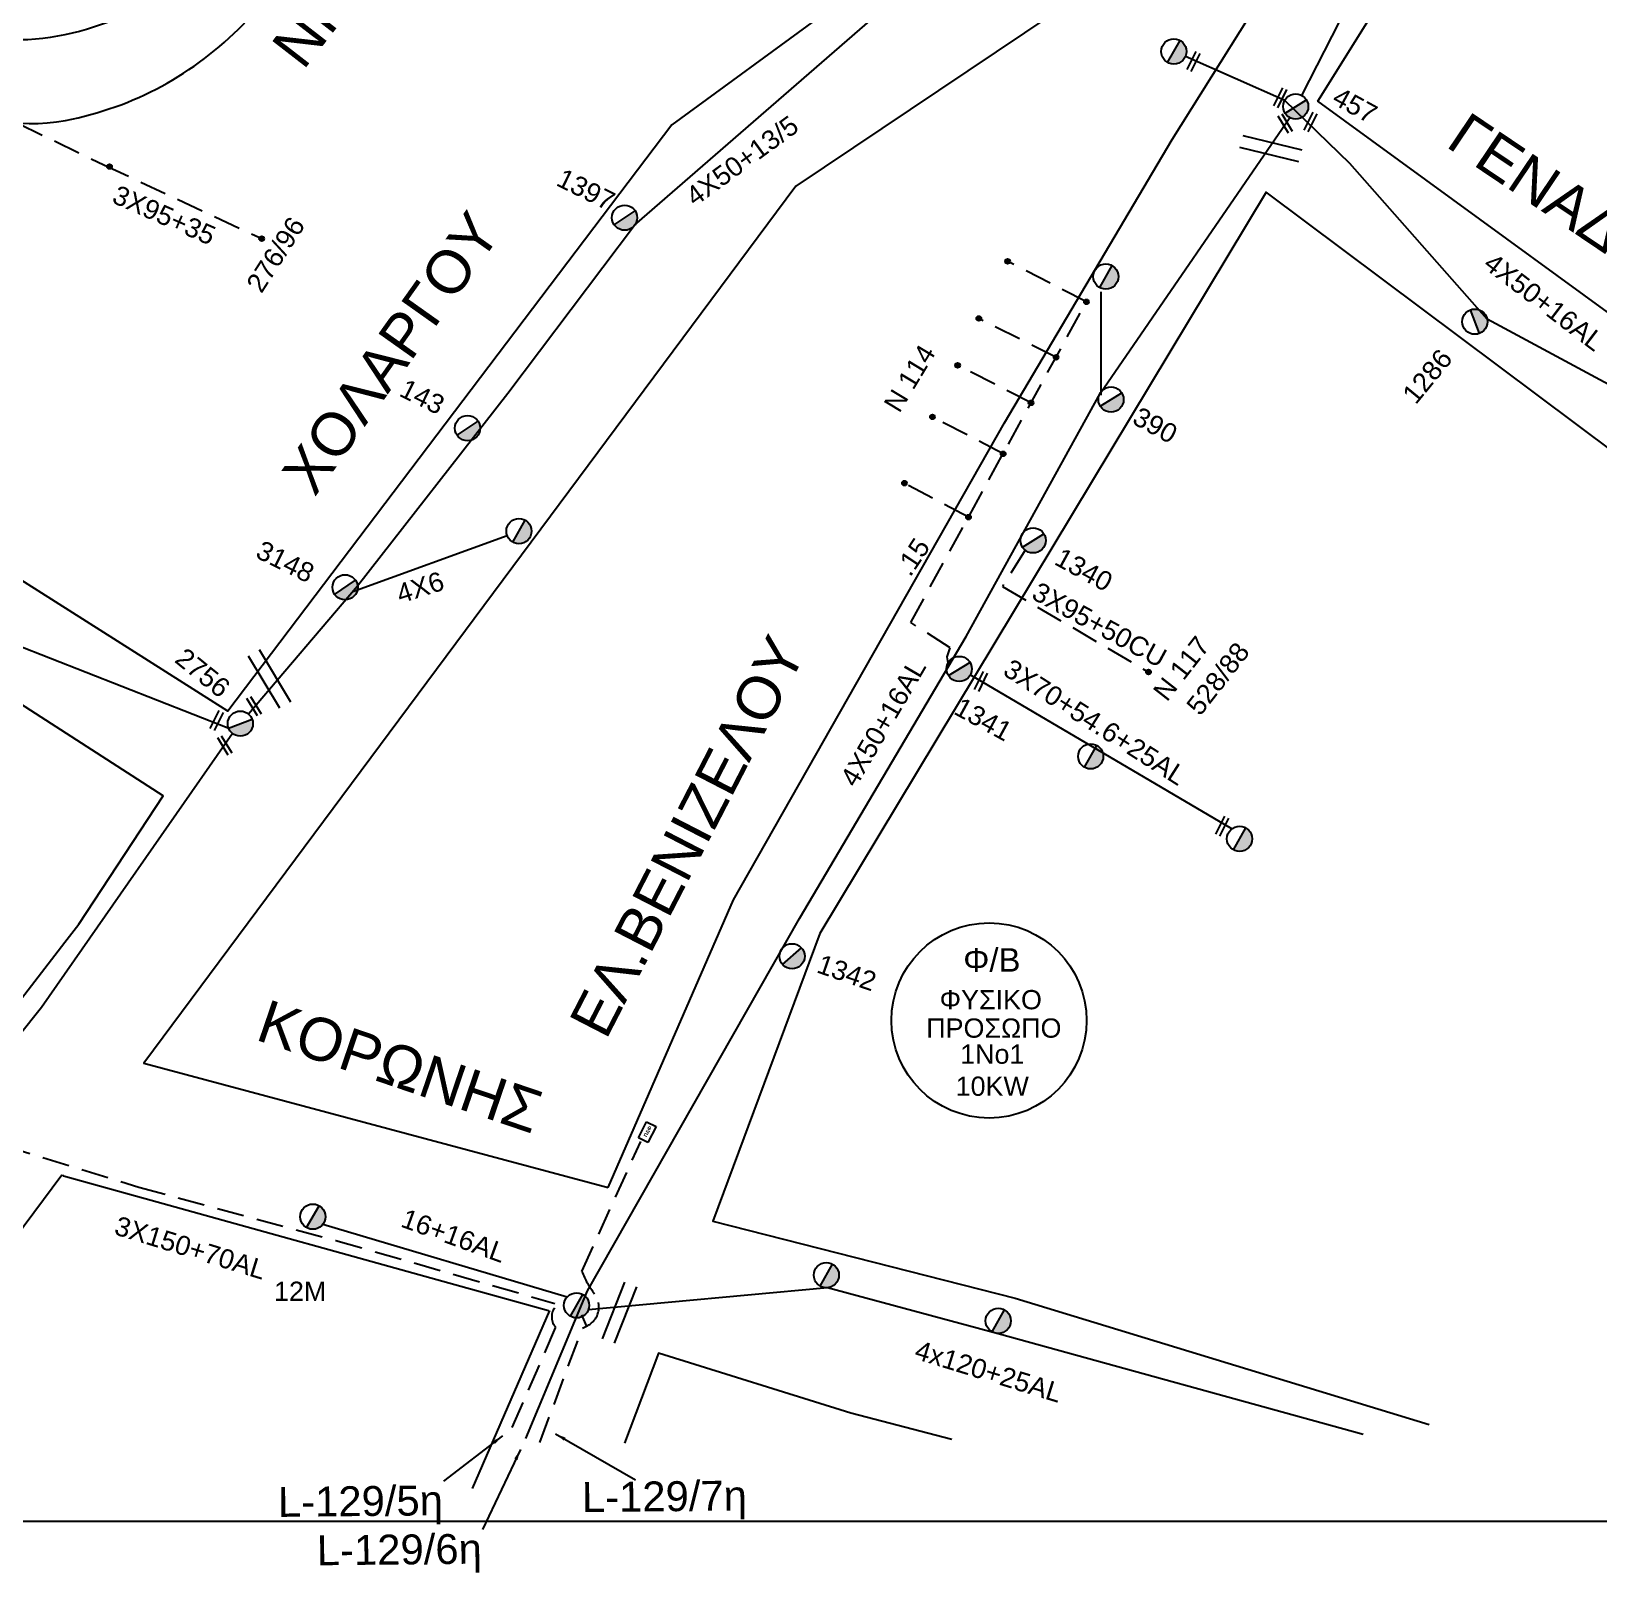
# Model space of a CAD drawing. Header units: millimetres. Extents: x 898 to 5598, y 789 to 3443.
# Drawn here: x 2157.3 to 2304, y 797 to 941.3 of the extents above; entities that cross this region are included whole.
import ezdxf
from ezdxf.enums import TextEntityAlignment as Align

# ---------------------------------------------------------------- set-up
doc = ezdxf.new("R2010")
doc.units = ezdxf.units.MM
doc.linetypes.add('DASHED', pattern=[19.05, 12.7, -6.35])
for name, color, linetype in [('Pillar Δημοτικού Φωτισμού', 7, 'Continuous'), ('Άγνωστα', 7, 'Continuous'), ('Γυμνά εναέρια ΧΤ (3Φ)   4x50CU', 7, 'Continuous'), ('Γυμνά εναέρια ΧΤ και ΦΟΠ (3Φ)   4x50+16AL', 7, 'Continuous'), ('Επιγραφές - Σχήματα', 7, 'Continuous'), ('Καλώδια ΧΤ   3x150+50AL', 7, 'DASHED'), ('Καλώδια ΧΤ   3x150+70AL', 7, 'DASHED'), ('Καλώδια ΧΤ   3x150AL+50CU', 7, 'DASHED'), ('Καλώδια ΧΤ   3x95+35 XLPE', 7, 'DASHED'), ('Μηχανική τομή', 7, 'Continuous'), ('Στύλος ΦΜ', 7, 'Continuous'), ('Στύλος ΦΜ @ 1', 7, 'Continuous'), ('Συνδέσεις', 7, 'Continuous'), ('Συνεστραμμένα ΧΤ   3x70+54.6+25 AL', 7, 'SYN_LINE'), ('Συνεστραμμένα ΧΤ   4x120+25 AL', 7, 'SYN_LINE'), ('Τομή', 7, 'Continuous'), ('Υπόβαθρο ΔΕΗ', 7, 'Continuous'), ('Υπόγεια Καλώδια Δικτύου ΧΤ   .15', 7, 'DASHED'), ('Υπόγεια καλώδια Παροχών ΧΤ   4x6', 7, 'DASHED')]:
    doc.layers.add(name, color=color, linetype=linetype)
doc.styles.add('ar', font='arial.ttf')
doc.styles.add('arial', font='arial.ttf')
doc.styles.get("Standard").update_dxf_attribs({"font": 'arial.ttf'})
doc.linetypes.add('SYN_LINE', pattern='A,0.5,-0.0001,["/\\/\\/\\/",Standard,S=0.1,R=0,X=0,Y=-0.05],-0.25', length=0.7501)
doc.dimstyles.new('ISO-25', dxfattribs={"dimtxt": 2.5, "dimasz": 2.5, "dimexe": 1.25, "dimexo": 0.625, "dimtad": 1, "dimtxsty": 'Standard', "dimcen": 2.5, "dimadec": 0, "dimazin": 0, "dimtfac": 1, "dimtmove": 0, "dimatfit": 3, "dimfxl": 1, "dimarcsym": 0})

# ---------------------------------------------------------------- blocks, each defined once
blk = doc.blocks.new('ΥΠΑΡΧΩΝ ΤΣΙΜΕΝΤΕΝΙΟΣ ΣΤΥΛΟΣ')
at = {"layer": 'Στύλος ΦΜ'}
blk.add_hatch(color=7, dxfattribs=at).paths.add_polyline_path([(-1.29, -2.28, 0.574793), (2.62, 0, 0.268822), (1.3, 2.27)])
at = {"layer": 'Στύλος ΦΜ', "color": 7}
blk.add_line((-1.29, -2.28), (1.3, 2.27), dxfattribs=at)
blk.add_circle((0, 0), 2.62, dxfattribs=at)
at = {"layer": 'Στύλος ΦΜ', "flags": 4}
for tag, p in [('ΑΡΙΘΜΟΣ', (-4.68, 8.05)), ('ΤΥΠΟΣ', (-4.91, 3.03))]:
    blk.add_attdef(tag, p, '', height=4, dxfattribs=at)
blk = doc.blocks.new('ΤΟΜΗ')
at = {"layer": 'Τομή', "ltscale": 40}
for p, q in [((-5.68, 0), (5.68, 0)), ((5.68, -2.33), (-5.68, -2.33))]:
    blk.add_line(p, q, dxfattribs=at)
blk = doc.blocks.new('ΜΗΧΑΝΙΚΗ ΤΟΜΗ')
at = {"layer": 'Μηχανική τομή', "ltscale": 40}
for p, q in [((-1.89, 0.78), (1.89, 0.78)), ((1.89, 0), (-1.89, 0))]:
    blk.add_line(p, q, dxfattribs=at)
blk = doc.blocks.new('_ΣΥΝΔΕΣΗ')
at = {"layer": 'Συνδέσεις', "linetype": 'SYN_LINE', "ltscale": 40}
blk.add_hatch(color=256, dxfattribs=at).paths.add_polyline_path([(0.5, -0.01, 1), (-0.5, -0.01, 1)])
at = {"layer": 'Συνδέσεις'}
blk.add_circle((0, -0.01), 0.5, dxfattribs=at)
blk = doc.blocks.new('PILLAR ΔΗΜΟΤΙΚΟΥ ΦΩΤΙΣΜΟΥ')
at = {"layer": 'Pillar Δημοτικού Φωτισμού', "ltscale": 40}
for p, q in [((-3.64, 2), (3.07, 2)), ((-3.64, -2), (-3.64, 2)), ((3.07, 2), (3.07, -2)), ((3.07, -2), (-3.64, -2))]:
    blk.add_line(p, q, dxfattribs=at)
at = {"layer": 'Pillar Δημοτικού Φωτισμού', "insert": (-2.13, 0.69), "char_height": 1.3575, "width": 109.961, "attachment_point": 1}
blk.add_mtext('{\\fArial|b1|i0|c161|p34;ΠΔΦ}', dxfattribs=at)

msp = doc.modelspace()

# ---------------------------------------------------------------- linework, layer by layer
at = {"layer": 'Άγνωστα', "color": 6}
msp.add_lwpolyline([(2177.62, 877.4), (2187.84, 889.37), (2201.9, 907.4), (2213.76, 923.12), (2238.85, 944.98), (2257.06, 959.48)], dxfattribs=at)
at = {"layer": 'Άγνωστα', "color": 85, "linetype": 'DASHED', "ltscale": 0.2}
for points in [[(2256.03, 915.96), (2248.66, 919.74)], [(2253.18, 910.77), (2245.96, 914.4)], [(2250.85, 906.5), (2243.98, 910.02)], [(2248.24, 901.74), (2241.62, 905.18)], [(2245, 895.81), (2239, 898.98)], [(2250.3, 892.72), (2248.17, 889.32), (2261.84, 881.31)]]:
    msp.add_lwpolyline(points, dxfattribs=at)
at = {"layer": 'Άγνωστα', "color": 6, "linetype": 'DASHED', "ltscale": 0.2}
msp.add_lwpolyline([(2204.89, 809.2), (2208.88, 819.89), (2209.37, 820.15, 0.464882), (2210.01, 823.11, -0.074395), (2208.83, 825.22), (2214.34, 837.39)], format="xyb", dxfattribs=at)
at = {"layer": 'Άγνωστα', "color": 0}
msp.add_lwpolyline([(2207.44, 822.82), (2184.58, 829.61)], dxfattribs=at)
at = {"layer": 'Γυμνά εναέρια ΧΤ (3Φ)   4x50CU', "color": 85, "linetype": 'Continuous', "ltscale": 0.2}
msp.add_lwpolyline([(2093.8, 920.35), (2118.68, 903.89), (2131.26, 897.33), (2149.06, 886.54), (2175.78, 876.05)], dxfattribs=at)
at = {"layer": 'Γυμνά εναέρια ΧΤ (3Φ)   4x50CU', "color": 85}
msp.add_lwpolyline([(2176.13, 875.57), (2158.26, 849.91), (2151.48, 841.42)], dxfattribs=at)
at = {"layer": 'Γυμνά εναέρια ΧΤ και ΦΟΠ (3Φ)   4x50+16AL', "color": 30}
msp.add_lwpolyline([(2276.18, 935.27), (2282.57, 947.8), (2287.26, 957.39), (2289.85, 962.61), (2290.36, 963.57)], dxfattribs=at)
at = {"layer": 'Γυμνά εναέρια ΧΤ και ΦΟΠ (3Φ)   4x50+16AL', "color": 30, "ltscale": 40}
msp.add_lwpolyline([(2325.25, 863.29), (2322.06, 888), (2315.57, 902.33, -0.000218), (2315.48, 902.5), (2293.52, 914.34), (2280.67, 928.9), (2274.58, 934.8), (2265.29, 938.91)], format="xyb", dxfattribs=at)
at = {"layer": 'Γυμνά εναέρια ΧΤ και ΦΟΠ (3Φ)   4x50+16AL', "color": 85, "ltscale": 40}
msp.add_lwpolyline([(2203.59, 809.57), (2209.34, 823.4), (2229.18, 858.23), (2244.79, 884.64), (2257.3, 907.38), (2275.05, 933.2)], dxfattribs=at)
at = {"layer": 'Γυμνά εναέρια ΧΤ και ΦΟΠ (3Φ)   4x50+16AL', "color": 85, "linetype": 'SYN_LINE', "ltscale": 10}
msp.add_lwpolyline([(2257.42, 907.21), (2257.42, 916.9)], dxfattribs=at)
at = {"layer": 'Επιγραφές - Σχήματα'}
msp.add_lwpolyline([(924.79, 801.84), (2932.69, 801.84)], dxfattribs=at)
at = {"layer": 'Επιγραφές - Σχήματα', "color": 202}
msp.add_circle((2246.92, 848.7), 9.13, dxfattribs=at)
at = {"layer": 'Καλώδια ΧΤ   3x150+50AL', "color": 27, "linetype": 'DASHED', "ltscale": 0.2}
msp.add_lwpolyline([(2144.4, 938.51), (2145.09, 938.8, -0.877069), (2145.76, 937.64), (2164.1, 928.78)], format="xyb", dxfattribs=at)
at = {"layer": 'Καλώδια ΧΤ   3x150+70AL', "color": 1, "ltscale": 0.2}
for points in [[(2151.68, 839.8), (2151.12, 838.14), (2167.37, 833.1), (2185.81, 828.11), (2206.3, 822.22)], [(2206.33, 819.94), (2201.96, 809.87)]]:
    msp.add_lwpolyline(points, dxfattribs=at)
at = {"layer": 'Καλώδια ΧΤ   3x150AL+50CU', "color": 7, "linetype": 'Continuous', "ltscale": 0.2}
for p, q in [((2160.18, 834.22), (2139.46, 806.49)), ((2160.31, 834.16), (2205.71, 821.57)), ((2205.8, 821.55), (2198.56, 804.9))]:
    msp.add_line(p, q, dxfattribs=at)
at = {"layer": 'Καλώδια ΧΤ   3x150AL+50CU', "color": 7, "linetype": 'DASHED', "ltscale": 0.2}
msp.add_line((2160.35, 834.15), (2160.18, 834.2), dxfattribs=at)
at = {"layer": 'Καλώδια ΧΤ   3x150AL+50CU', "color": 6, "linetype": 'DASHED', "ltscale": 0.2}
msp.add_lwpolyline([(2208.79, 821.16), (2209.25, 820.06)], dxfattribs=at)
at = {"layer": 'Καλώδια ΧΤ   3x150AL+50CU', "color": 1, "linetype": 'DASHED', "ltscale": 0.2}
msp.add_arc((2207.49, 820.97), 1.49, 145.911, 222.6293, dxfattribs=at)
at = {"layer": 'Καλώδια ΧΤ   3x95+35 XLPE', "color": 27, "linetype": 'DASHED', "ltscale": 0.2}
msp.add_lwpolyline([(2164.1, 928.78), (2178.6, 922)], dxfattribs=at)
at = {"layer": 'Συνεστραμμένα ΧΤ   3x70+54.6+25 AL', "color": 85, "ltscale": 15}
msp.add_lwpolyline([(2269.64, 866.63), (2245.16, 881.04)], dxfattribs=at)
at = {"layer": 'Συνεστραμμένα ΧΤ   4x120+25 AL', "color": 6, "ltscale": 20}
msp.add_lwpolyline([(2209.44, 821.66), (2231.81, 823.7), (2247.78, 819.42), (2281.92, 809.99)], dxfattribs=at)
at = {"layer": 'Υπόβαθρο ΔΕΗ'}
for points in [[(2148.78, 945.03), (2152.17, 949.59), (2153.02, 950.72), (2162.99, 966.56), (2188.96, 1005.28), (2208.06, 995.5), (2182.91, 960.79), (2175.76, 950.84, -0.224829), (2157, 940.49, -0.291478), (2148.78, 945.03, -1.682965)], [(2214.65, 991.84), (2259.24, 968.09), (2260.01, 963.82), (2217.25, 932.51), (2175.69, 877.65), (2125.68, 909.37), (2145.11, 937.38), (2147.53, 935.7, 0.201282), (2160.51, 932.94, 0.154958), (2177.12, 941.92, 0.022906), (2185.93, 951.92), (2214.65, 991.84), (2214.65, 991.84)], [(2295.28, 960.9), (2301.56, 956.1), (2328.15, 934.37), (2355.88, 910.53), (2331.07, 873.81), (2317.74, 905.54), (2277.68, 934.75), (2286.01, 948.08, 0.142284), (2289.17, 959.24, -0.770787), (2295.28, 960.9, 0.220758)], [(2211.28, 833.06), (2223.01, 859.98), (2248.37, 904.62), (2264.05, 931.16), (2274.95, 948.53, 0.372617), (2274.54, 951.18), (2268.98, 953.74), (2228.83, 926.78), (2167.85, 844.7), (2211.28, 833.06)]]:
    msp.add_lwpolyline(points, format="xyb", dxfattribs=at)
for points in [[(2350.49, 810.02), (2362.36, 826.83), (2323.4, 861.33), (2325.72, 866.25), (2312.81, 896.34), (2272.86, 926.22), (2231.08, 856.83), (2221.07, 829.91), (2249.37, 822.72), (2288.09, 810.88)], [(2124.7, 806.47), (2143.07, 833.48), (2160.46, 856.04), (2161.76, 857.71), (2169.66, 869.74), (2133.87, 892.79), (2120.67, 856.38)], [(2243.44, 809.49), (2234, 811.96), (2215.98, 817.58), (2212.81, 809.13)]]:
    msp.add_lwpolyline(points, dxfattribs=at)
at = {"layer": 'Υπόγεια Καλώδια Δικτύου ΧΤ   .15', "color": 85, "ltscale": 0.2}
msp.add_lwpolyline([(2243.09, 882.17), (2242.99, 882.72), (2243.29, 883.58), (2239.59, 885.94), (2256.03, 915.96)], dxfattribs=at)
at = {"layer": 'Υπόγεια καλώδια Παροχών ΧΤ   4x6', "color": 6, "linetype": 'SYN_LINE', "ltscale": 15}
msp.add_lwpolyline([(2187.41, 888.86), (2201.83, 894.1)], dxfattribs=at)

# ---------------------------------------------------------------- block references
at = {"layer": 'Pillar Δημοτικού Φωτισμού', "xscale": 0.25, "yscale": 0.25, "zscale": 0.25, "rotation": 62.86674099516923}
msp.add_blockref('PILLAR ΔΗΜΟΤΙΚΟΥ ΦΩΤΙΣΜΟΥ', (2214.98, 838.31), dxfattribs=at)
at = {"layer": 'Μηχανική τομή', "xscale": 0.4999999999999995, "yscale": 0.4999999999999995, "zscale": 0.4999999999999995}
for p, rotation in [((2266.23, 938.36), 63.70707487867689), ((2274.33, 934.97), 63.70707487867689), ((2274.79, 932.74), 121.4684539157489), ((2277.17, 932.7), 63.70707487867689), ((2246.34, 880.35), 63.70707487867689), ((2178.31, 878.22), 121.4684539157489), ((2174.83, 876.69), 63.70707487867689), ((2175.58, 874.54), 121.4684539157489), ((2268.9, 866.8), 63.70707487867689)]:
    msp.add_blockref('ΜΗΧΑΝΙΚΗ ΤΟΜΗ', p, dxfattribs=dict(at, rotation=rotation))
at = {"layer": 'Στύλος ΦΜ @ 1', "ltscale": 40, "xscale": 0.4499999999998181, "yscale": 0.4499999999998181, "zscale": 0.4499999999998181}
for p in [(2264.21, 939.39), (2257.85, 918.32), (2202.94, 894.5), (2256.43, 873.42), (2270.36, 865.7), (2231.7, 824.87), (2208.33, 822.04), (2247.78, 820.59)]:
    msp.add_blockref('ΥΠΑΡΧΩΝ ΤΣΙΜΕΝΤΕΝΙΟΣ ΣΤΥΛΟΣ', p, dxfattribs=at)
at = {"layer": 'Στύλος ΦΜ @ 1', "ltscale": 40}
ref = msp.add_blockref('ΥΠΑΡΧΩΝ ΤΣΙΜΕΝΤΕΝΙΟΣ ΣΤΥΛΟΣ', (2275.61, 934.24), dxfattribs=dict(at, xscale=0.449999999999818, yscale=0.449999999999818, zscale=0.449999999999818, rotation=331.3196194464104))
ref.add_attrib('ΤΥΠΟΣ', '457', (2278.89, 934.57), dxfattribs={"layer": 'Στύλος ΦΜ', "height": 1.8, "rotation": 331.3196, "flags": 4})
ref = msp.add_blockref('ΥΠΑΡΧΩΝ ΤΣΙΜΕΝΤΕΝΙΟΣ ΣΤΥΛΟΣ', (2212.82, 923.83), dxfattribs=dict(at, xscale=0.449999999999818, yscale=0.449999999999818, zscale=0.449999999999818, rotation=333.5743325205467))
ref.add_attrib('ΤΥΠΟΣ', '1397', (2206.31, 926.91), dxfattribs={"layer": 'Στύλος ΦΜ', "height": 1.8, "rotation": 333.5743, "flags": 4})
ref = msp.add_blockref('ΥΠΑΡΧΩΝ ΤΣΙΜΕΝΤΕΝΙΟΣ ΣΤΥΛΟΣ', (2292.37, 914.1), dxfattribs=dict(at, xscale=0.449999999999818, yscale=0.449999999999818, zscale=0.449999999999818, rotation=50.65215692407887))
ref.add_attrib('ΤΥΠΟΣ', '1286', (2286.84, 906.26), dxfattribs={"layer": 'Στύλος ΦΜ', "height": 1.8, "rotation": 50.6522, "flags": 4})
ref = msp.add_blockref('ΥΠΑΡΧΩΝ ΤΣΙΜΕΝΤΕΝΙΟΣ ΣΤΥΛΟΣ', (2198.13, 904.13), dxfattribs=dict(at, xscale=0.449999999999818, yscale=0.449999999999818, zscale=0.449999999999818, rotation=333.5743325205467))
ref.add_attrib('ΤΥΠΟΣ', '143', (2191.62, 907.21), dxfattribs={"layer": 'Στύλος ΦΜ', "height": 1.8, "rotation": 333.5743, "flags": 4})
ref = msp.add_blockref('ΥΠΑΡΧΩΝ ΤΣΙΜΕΝΤΕΝΙΟΣ ΣΤΥΛΟΣ', (2258.33, 906.81), dxfattribs=dict(at, xscale=0.449999999999818, yscale=0.449999999999818, zscale=0.449999999999818, rotation=331.3196194464104))
ref.add_attrib('ΤΥΠΟΣ', '390', (2260.2, 904.63), dxfattribs={"layer": 'Στύλος ΦΜ', "height": 1.8, "rotation": 331.3196, "flags": 4})
ref = msp.add_blockref('ΥΠΑΡΧΩΝ ΤΣΙΜΕΝΤΕΝΙΟΣ ΣΤΥΛΟΣ', (2251.04, 893.63), dxfattribs=dict(at, xscale=0.449999999999818, yscale=0.449999999999818, zscale=0.449999999999818, rotation=331.3196194464104))
ref.add_attrib('ΤΥΠΟΣ', '1340', (2252.91, 891.45), dxfattribs={"layer": 'Στύλος ΦΜ', "height": 1.8, "rotation": 331.3196, "flags": 4})
ref = msp.add_blockref('ΥΠΑΡΧΩΝ ΤΣΙΜΕΝΤΕΝΙΟΣ ΣΤΥΛΟΣ', (2186.67, 889.24), dxfattribs=dict(at, xscale=0.449999999999818, yscale=0.449999999999818, zscale=0.449999999999818, rotation=333.5743325205467))
ref.add_attrib('ΤΥΠΟΣ', '3148', (2178.18, 892.09), dxfattribs={"layer": 'Στύλος ΦΜ', "height": 1.8, "rotation": 333.5743, "flags": 4})
ref = msp.add_blockref('ΥΠΑΡΧΩΝ ΤΣΙΜΕΝΤΕΝΙΟΣ ΣΤΥΛΟΣ', (2176.87, 876.48), dxfattribs=dict(at, xscale=0.449999999999818, yscale=0.449999999999818, zscale=0.449999999999818, rotation=321.0604792562143))
ref.add_attrib('ΤΥΠΟΣ', '2756', (2170.62, 882.31), dxfattribs={"layer": 'Στύλος ΦΜ', "height": 1.8, "rotation": 321.0605, "flags": 4})
ref = msp.add_blockref('ΥΠΑΡΧΩΝ ΤΣΙΜΕΝΤΕΝΙΟΣ ΣΤΥΛΟΣ', (2244.13, 881.6), dxfattribs=dict(at, xscale=0.449999999999818, yscale=0.449999999999818, zscale=0.449999999999818, rotation=331.3196194464104))
ref.add_attrib('ΤΥΠΟΣ', '1341', (2243.5, 877.45), dxfattribs={"layer": 'Στύλος ΦΜ', "height": 1.8, "rotation": 331.3196, "flags": 4})
ref = msp.add_blockref('ΥΠΑΡΧΩΝ ΤΣΙΜΕΝΤΕΝΙΟΣ ΣΤΥΛΟΣ', (2228.49, 854.71), dxfattribs=dict(at, xscale=0.4499999999998181, yscale=0.4499999999998181, zscale=0.4499999999998181, rotation=340.9650851203764))
ref.add_attrib('ΤΥΠΟΣ', '1342', (2230.68, 853.23), dxfattribs={"layer": 'Στύλος ΦΜ', "height": 1.8, "rotation": 340.9651, "flags": 4})
ref = msp.add_blockref('ΥΠΑΡΧΩΝ ΤΣΙΜΕΝΤΕΝΙΟΣ ΣΤΥΛΟΣ', (2183.65, 830.34), dxfattribs=dict(at, xscale=0.4499999999998181, yscale=0.4499999999998181, zscale=0.4499999999998181))
ref.add_attrib('ΤΥΠΟΣ', '12M', (2180.02, 822.46), dxfattribs={"layer": 'Στύλος ΦΜ', "height": 1.8, "flags": 4})
at = {"layer": 'Συνδέσεις', "xscale": 0.4499999999999886, "yscale": 0.4499999999999886, "zscale": 0.4499999999999886}
for p in [(2164.63, 928.62), (2178.87, 921.87), (2248.66, 919.75), (2256.03, 915.96), (2245.96, 914.41), (2253.19, 910.77), (2243.98, 910.02), (2250.85, 906.51), (2241.62, 905.19), (2248.24, 901.74), (2239, 898.99), (2245, 895.81), (2261.84, 881.32)]:
    msp.add_blockref('_ΣΥΝΔΕΣΗ', p, dxfattribs=at)
at = {"layer": 'Τομή'}
for p, xscale, yscale, zscale, rotation in [((2273.41, 930.86), 0.4999999999999999, 0.4999999999999999, 0.4999999999999999, 346.4462902187879), ((2180.1, 880.97), 0.4999999999999998, 0.4999999999999998, 0.4999999999999998, 300.9219401993021), ((2212.89, 821.13), 0.5, 0.5, 0.5, 248.5552538483661)]:
    msp.add_blockref('ΤΟΜΗ', p, dxfattribs=dict(at, xscale=xscale, yscale=yscale, zscale=zscale, rotation=rotation))

# ---------------------------------------------------------------- texts
at = {"ltscale": 40, "char_height": 4, "width": 94.4586, "attachment_point": 1, "style": 'arial'}
for s, insert, rotation in [('ΝΙΚΟΥ ΒΟΤΣΗ', (2179.59, 940), 52.2403), ('ΓENAΔIOY', (2291.76, 933.87), 326.0352), (' ΧΟΛΑΡΓΟΥ', (2179.66, 898.67), 54.6816), ('ΕΛ.ΒΕΝΙΖΕΛΟΥ', (2207.52, 848.63), 62.7154), ('KOPΩNHΣ', (2179.45, 850.73), 341.2101)]:
    msp.add_mtext(s, dxfattribs=dict(at, insert=insert, rotation=rotation))
at = {"layer": 'Άγνωστα', "ltscale": 40, "attachment_point": 1, "style": 'arial'}
for s, insert, char_height, width, rotation in [('4X50+13/5', (2218.34, 926.29), 1.8, 31.6072, 36.1846), ('276/96', (2177.33, 917.64), 1.8, 7.1535, 57.2854), ('N 114', (2236.98, 906.4), 1.8, 7.1535, 58.8282), ('3X95+50CU', (2251.64, 889.82), 1.8, 31.6072, 331.4454), ('N 117', (2262.14, 879.56), 1.8, 7.1535, 51.9937), ('528/88', (2265.25, 878.22), 1.8, 7.1535, 51.9937), ('16+16AL', (2192.38, 831.13), 1.8, 31.6072, 340.1202), ('L-129/5η', (2180.37, 805.04), 2.8, 7.1535, 0.5869), ('L-129/7η', (2208.81, 805.49), 2.8, 7.1535, 0.5869), ('L-129/6η', (2184.01, 800.51), 2.8, 7.1535, 0.5869)]:
    msp.add_mtext(s, dxfattribs=dict(at, insert=insert, char_height=char_height, width=width, rotation=rotation))
at = {"layer": 'Γυμνά εναέρια ΧΤ και ΦΟΠ (3Φ)   4x50+16AL', "ltscale": 40, "char_height": 1.8, "width": 31.6072, "attachment_point": 1, "style": 'arial'}
for insert, rotation in [((2294.14, 920.66), 322.717), ((2232.9, 871.33), 59.7685)]:
    msp.add_mtext('4X50+16AL', dxfattribs=dict(at, insert=insert, rotation=rotation))
at = {"layer": 'Επιγραφές - Σχήματα', "color": 1, "style": 'ar'}
for s, height, p in [('Φ/Β', 2.2, (2247.18, 854.41)), ('ΦΥΣΙΚΟ ', 1.8, (2247.43, 850.65)), ('1No1', 1.8, (2247.22, 845.54)), ('10KW', 1.8, (2247.22, 842.55))]:
    msp.add_text(s, height=height, dxfattribs=at).set_placement(p, align=Align.MIDDLE)
at = {"layer": 'Επιγραφές - Σχήματα', "color": 1, "insert": (2241.04, 848.89), "char_height": 1.8, "width": 12.958, "attachment_point": 1}
msp.add_mtext('ΠΡΟΣΩΠΟ', dxfattribs=at)
at = {"layer": 'Καλώδια ΧΤ   3x150+70AL', "ltscale": 0.2, "char_height": 1.8, "width": 31.6072, "attachment_point": 1, "rotation": 342.8963, "style": 'arial'}
for s, insert in [('3X150+70AL', (2165.49, 830.44)), ('4x120+25AL', (2240.36, 818.8))]:
    msp.add_mtext(s, dxfattribs=dict(at, insert=insert))
at = {"layer": 'Καλώδια ΧΤ   3x95+35 XLPE', "ltscale": 0.2, "insert": (2165.47, 926.94), "char_height": 1.8, "width": 31.6072, "attachment_point": 1, "rotation": 336.2431, "style": 'arial'}
msp.add_mtext('3X95+35', dxfattribs=at)
at = {"layer": 'Συνεστραμμένα ΧΤ   3x70+54.6+25 AL', "ltscale": 20, "insert": (2249.07, 882.64), "char_height": 1.8, "width": 31.6072, "attachment_point": 1, "rotation": 327.5186, "style": 'arial'}
msp.add_mtext('3X70+54.6+25AL', dxfattribs=at)
at = {"layer": 'Υπόγεια Καλώδια Δικτύου ΧΤ   .15', "ltscale": 0.2, "insert": (2238.05, 891.13), "char_height": 1.8, "width": 31.6072, "attachment_point": 1, "rotation": 56.3968, "style": 'arial'}
msp.add_mtext('.15', dxfattribs=at)
at = {"layer": 'Υπόγεια καλώδια Παροχών ΧΤ   4x6', "ltscale": 0.2, "insert": (2191.29, 889.42), "char_height": 1.8, "width": 31.6072, "attachment_point": 1, "rotation": 17.6476, "style": 'arial'}
msp.add_mtext('4X6', dxfattribs=at)

# ---------------------------------------------------------------- leaders
at = {"layer": 'Επιγραφές - Σχήματα', "ltscale": 40}
for points in [[(2201.39, 809.82), (2195.89, 805.59)], [(2206.35, 810.02), (2213.85, 805.72)], [(2203.08, 808.54), (2199.53, 801.06)]]:
    msp.add_leader(points, dimstyle='ISO-25', override={"dimasz": 1, "dimtad": 0}, dxfattribs=at)

doc.saveas('drawing.dxf')
